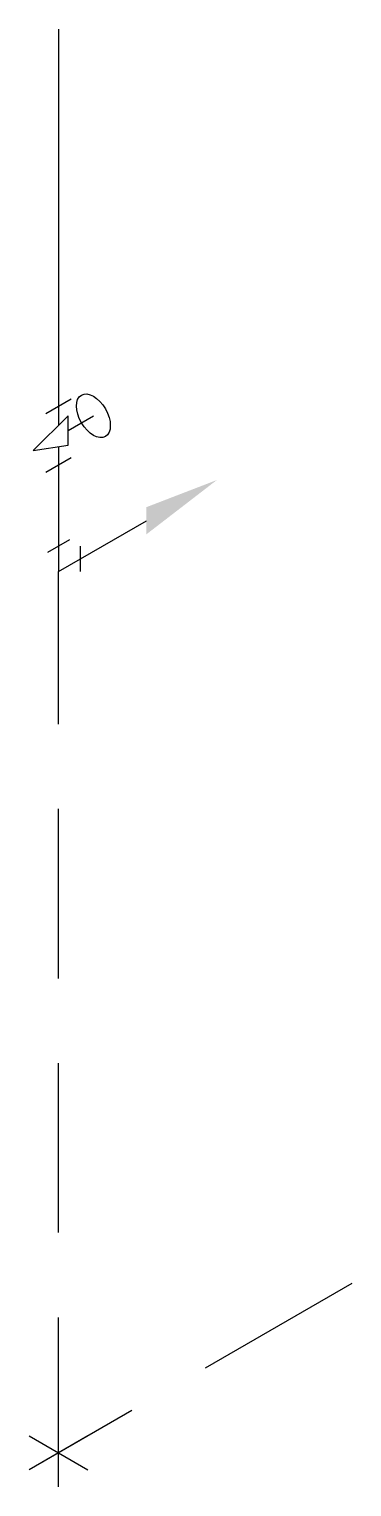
# Model space of a CAD drawing. Header units: millimetres. Extents: x -2846.62 to -2846.14, y 1117.96 to 1120.11.
import ezdxf

# ---------------------------------------------------------------- set-up
doc = ezdxf.new("R2010")
doc.units = ezdxf.units.MM
doc.linetypes.add('HIDDEN', pattern=[0.375, 0.25, -0.125])
doc.layers.add('AG_SIMB_ISOMÉTRICOS', color=2, linetype='Continuous')

msp = doc.modelspace()

# ---------------------------------------------------------------- linework, layer by layer
at = {"layer": 'AG_SIMB_ISOMÉTRICOS', "color": 6, "linetype": 'Continuous'}
for p, q in [((-2846.5725, 1120.1147), (-2846.5725, 1119.5304)), ((-2846.5725, 1119.499), (-2846.5725, 1119.3147)), ((-2846.5725, 1119.3147), (-2846.4426, 1119.3897))]:
    msp.add_line(p, q, dxfattribs=at)
at = {"layer": 'AG_SIMB_ISOMÉTRICOS'}
for p, q in [((-2846.5538, 1119.5688), (-2846.5912, 1119.5471)), ((-2846.61, 1119.4931), (-2846.5584, 1119.5444)), ((-2846.5584, 1119.5228), (-2846.521, 1119.5444)), ((-2846.5584, 1119.5012), (-2846.5584, 1119.5444)), ((-2846.61, 1119.4931), (-2846.5584, 1119.5012)), ((-2846.5538, 1119.4822), (-2846.5912, 1119.4606)), ((-2846.5563, 1119.3616), (-2846.5887, 1119.3428)), ((-2846.54, 1119.3147), (-2846.54, 1119.3522))]:
    msp.add_line(p, q, dxfattribs=at)
at = {"layer": 'AG_SIMB_ISOMÉTRICOS', "color": 1, "linetype": 'HIDDEN'}
for p, q in [((-2846.5725, 1117.9647), (-2846.5725, 1119.3147)), ((-2846.1395, 1118.2647), (-2846.6158, 1117.9897)), ((-2846.5292, 1118.0397), (-2846.6158, 1117.9897)), ((-2846.6158, 1118.0397), (-2846.5292, 1117.9897))]:
    msp.add_line(p, q, dxfattribs=at)
at = {"layer": 'AG_SIMB_ISOMÉTRICOS', "color": 2, "linetype": 'Continuous'}
msp.add_ellipse((-2846.521, 1119.5444), major_axis=(0.0177, -0.0306), ratio=0.57735, dxfattribs=at)
at = {"layer": 'AG_SIMB_ISOMÉTRICOS', "color": 1}
msp.add_solid([(-2846.4426, 1119.4097), (-2846.4426, 1119.3697), (-2846.3387, 1119.4497)], dxfattribs=at)

doc.saveas('drawing.dxf')
